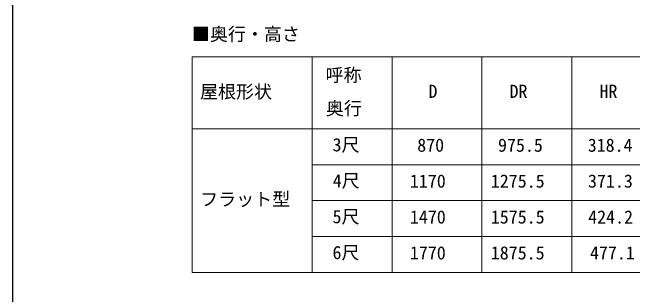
# Model space of a CAD drawing. Units: millimetres, scale not verified. Extents: x -10500 to 10500, y -15600 to 15524.
# Drawn here: x -10500 to -4292, y 64 to 2893 of the extents above; entities that cross this region are included whole.
import ezdxf
from ezdxf.enums import TextEntityAlignment as Align

# ---------------------------------------------------------------- set-up
doc = ezdxf.new("R2010")
doc.units = ezdxf.units.MM
doc.header["$LTSCALE"] = 80
doc.layers.add('0-1_TABLE1', color=7, linetype='Continuous', lineweight=18)
doc.layers.add('0-2_USER1', color=3, linetype='Continuous')
doc.layers.add('0-6_YKK_ZWAK', color=7, linetype='Continuous')
doc.styles.add('ＭＳ ゴシック', font='')
doc.styles.get('ＭＳ ゴシック').set_extended_font_data('MS Gothic')

msp = doc.modelspace()

# ---------------------------------------------------------------- linework, layer by layer
at = {"layer": '0-1_TABLE1'}
for p, q in [((-8700, 2446.5), (7600, 2446.5)), ((-8700, 2446.5), (-8700, 286.5)), ((-7500, 2446.5), (-7500, 286.5)), ((-6700, 2446.5), (-6700, 286.5)), ((-5800, 2446.5), (-5800, 286.5)), ((-4900, 2446.5), (-4900, 286.5)), ((-8700, 1726.5), (7600, 1726.5)), ((-7500, 1366.5), (-4000, 1366.5)), ((-7500, 1006.5), (-4000, 1006.5)), ((-7500, 646.5), (-4000, 646.5)), ((-8700, 286.5), (7600, 286.5))]:
    msp.add_line(p, q, dxfattribs=at)
at = {"layer": '0-6_YKK_ZWAK'}
msp.add_line((-10500, 14999.5), (-10500, -15600.5), dxfattribs=at)

# ---------------------------------------------------------------- texts
at = {"layer": '0-1_TABLE1', "style": 'ＭＳ ゴシック'}
for s, p in [('呼称', (-7364.89, 2159.8)), ('屋根形状', (-8622.1, 1992.41)), ('D', (-6335.4, 1996.5)), ('DR', (-5523.86, 1996.5)), ('HR', (-4623.35, 1996.5)), ('奥行', (-7362.33, 1825.02)), ('3尺', (-7295.34, 1460.08)), ('870', (-6447.9, 1456.5)), ('975.5', (-5638.92, 1456.5)), ('318.4', (-4740.97, 1456.5)), ('4尺', (-7293.3, 1100.08)), ('1170', (-6521.02, 1096.5)), ('1275.5', (-5711.02, 1096.5)), ('371.3', (-4738.41, 1096.5)), ('フラット型', (-8620.06, 914.45)), ('5尺', (-7295.34, 740.08)), ('1470', (-6521.02, 736.5)), ('1575.5', (-5711.02, 736.5)), ('424.2', (-4736.36, 736.5)), ('6尺', (-7295.85, 380.08)), ('1770', (-6521.02, 376.5)), ('1875.5', (-5711.02, 376.5)), ('477.1', (-4718.47, 376.5))]:
    msp.add_text(s, height=132, dxfattribs=at).set_placement(p, align=Align.BOTTOM_LEFT)
at = {"layer": '0-2_USER1', "style": 'ＭＳ ゴシック'}
msp.add_text('■奥行・高さ', height=132, dxfattribs=at).set_placement((-8702.84, 2569.73), align=Align.BOTTOM_LEFT)

doc.saveas('drawing.dxf')
